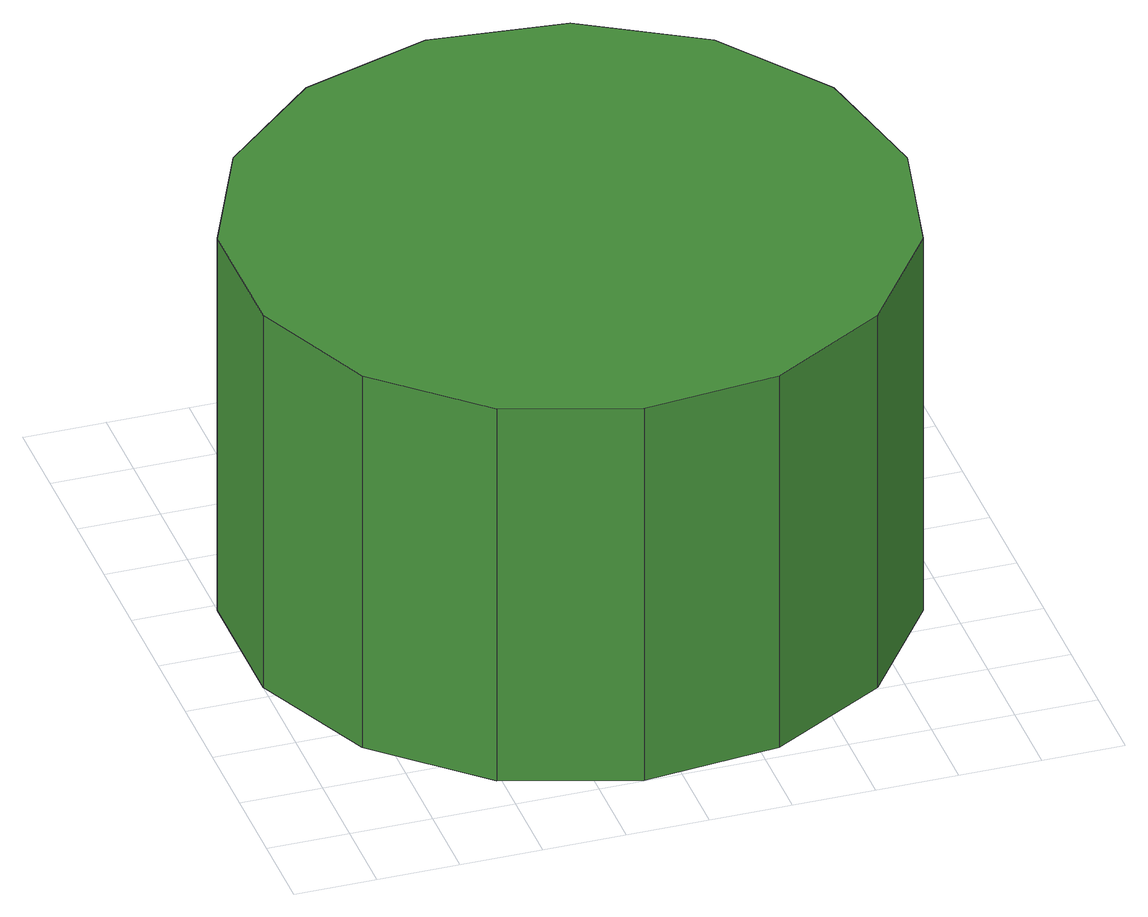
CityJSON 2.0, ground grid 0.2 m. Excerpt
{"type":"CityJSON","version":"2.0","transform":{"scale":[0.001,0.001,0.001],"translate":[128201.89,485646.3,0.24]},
"CityObjects":{
"tree1":{"type":"SolitaryVegetationObject","attributes":{"function":"something"},"geometry":[{"type":"MultiSurface","lod":"1","boundaries":[[[0,1,2,3,4,5,6,7,8,9,10,11,12,13,14]],[[15,16,17,18,19,20,21,22,23,24,25,26,27,28,29]],[[0,29,28,1]],[[1,28,27,2]],[[2,27,26,3]],[[3,26,25,4]],[[4,25,24,5]],[[5,24,23,6]],[[6,23,22,7]],[[7,22,21,8]],[[8,21,20,9]],[[9,20,19,10]],[[10,19,18,11]],[[11,18,17,12]],[[12,17,16,13]],[[13,16,15,14]],[[14,15,29,0]]]}]}
},
"vertices":[
[1605,809,1023],[1535,1139,1023],[1337,1412,1023],[1045,1581,1023],[709,1616,1023],[388,1512,1023],[138,1286,1023],[0,978,1023],[0,640,1023],[138,332,1023],[388,106,1023],[709,2,1023],[1045,37,1023],[1337,206,1023],[1535,479,1023],[1535,479,5],[1337,206,5],[1045,37,5],[709,2,5],[388,106,5],[138,332,5],[0,640,5],[0,978,5],[138,1286,5],[388,1512,5],[709,1616,5],[1045,1581,5],[1337,1412,5],[1535,1139,5],[1605,809,5]
]}
